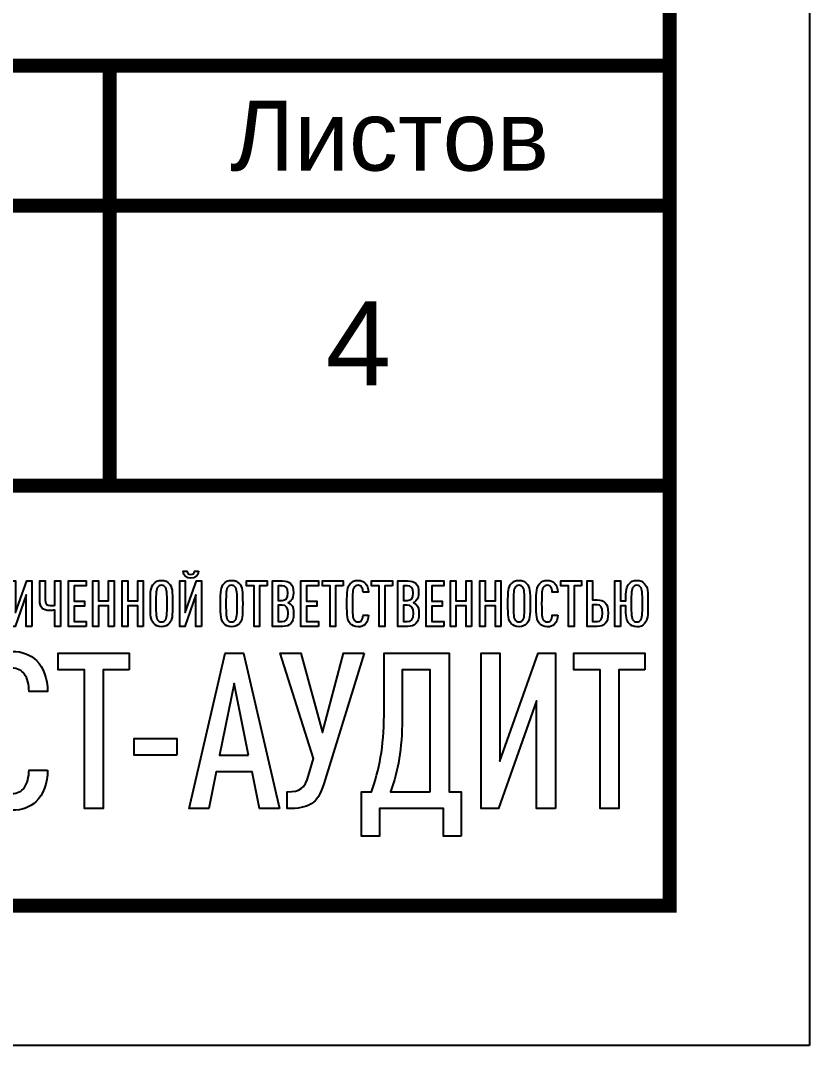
# Model space of a CAD drawing. Header units: millimetres. Extents: x 1114 to 8235, y 637 to 5441.
# Drawn here: x 2629.41 to 2657.6, y 1179.35 to 1215.97 of the extents above; entities that cross this region are included whole.
import ezdxf
from ezdxf.enums import TextEntityAlignment as Align

# ---------------------------------------------------------------- set-up
doc = ezdxf.new("R2010")
doc.units = ezdxf.units.MM
doc.layers.add('layer 1', color=7, linetype='Continuous')
doc.layers.add('Размеры на чертеже', color=250, linetype='Continuous', lineweight=25)
doc.styles.add('-ISOCPEUR-', font='isocpeur.ttf')
doc.styles.get("Standard").update_dxf_attribs({"font": 'arial.ttf'})

# ---------------------------------------------------------------- blocks, each defined once
blk = doc.blocks.new('Лого')
at = {"layer": 'layer 1', "color": 159}
for points, knots in [([(6.6198, 2.3792), (6.6198, 2.3792), (6.5883, 2.3792), (6.5883, 2.3792), (6.5883, 2.3792), (6.5862, 2.3604), (6.5751, 2.3523), (6.5583, 2.3523), (6.5583, 2.3523), (6.5415, 2.3523), (6.5304, 2.3604), (6.5283, 2.3792), (6.5283, 2.3792), (6.5283, 2.3792), (6.4968, 2.3792), (6.4968, 2.3792), (6.4968, 2.3792), (6.4994, 2.3391), (6.5243, 2.3239), (6.5583, 2.3239), (6.5583, 2.3239), (6.5923, 2.3239), (6.6172, 2.3391), (6.6198, 2.3792)], [0, 0, 0, 0, 0.142857, 0.142857, 0.142857, 0.142857, 0.285714, 0.285714, 0.285714, 0.285714, 0.428571, 0.428571, 0.428571, 0.428571, 0.571429, 0.571429, 0.571429, 0.571429, 0.714286, 0.714286, 0.714286, 0.714286, 1, 1, 1, 1]), ([(5.2946, 1.9399), (5.2946, 1.9399), (5.2946, 2.3015), (5.2946, 2.3015), (5.2946, 2.3015), (5.2946, 2.3015), (5.2545, 2.3015), (5.2545, 2.3015), (5.2545, 2.3015), (5.2545, 2.3015), (5.1656, 2.0501), (5.1656, 2.0501), (5.1656, 2.0501), (5.1656, 2.0501), (5.1656, 2.3015), (5.1656, 2.3015), (5.1656, 2.3015), (5.1656, 2.3015), (5.1219, 2.3015), (5.1219, 2.3015), (5.1219, 2.3015), (5.1219, 2.3015), (5.1219, 1.9399), (5.1219, 1.9399), (5.1219, 1.9399), (5.1219, 1.9399), (5.1625, 1.9399), (5.1625, 1.9399), (5.1625, 1.9399), (5.1625, 1.9399), (5.2509, 2.1908), (5.2509, 2.1908), (5.2509, 2.1908), (5.2509, 2.1908), (5.2509, 1.9399), (5.2509, 1.9399), (5.2509, 1.9399), (5.2509, 1.9399), (5.2946, 1.9399), (5.2946, 1.9399)], [0, 0, 0, 0, 0.090909, 0.090909, 0.090909, 0.090909, 0.181818, 0.181818, 0.181818, 0.181818, 0.272727, 0.272727, 0.272727, 0.272727, 0.363636, 0.363636, 0.363636, 0.363636, 0.454545, 0.454545, 0.454545, 0.454545, 0.545455, 0.545455, 0.545455, 0.545455, 0.636364, 0.636364, 0.636364, 0.636364, 0.727273, 0.727273, 0.727273, 0.727273, 0.818182, 0.818182, 0.818182, 0.818182, 1, 1, 1, 1]), ([(5.5227, 1.9399), (5.5227, 1.9399), (5.5227, 2.3015), (5.5227, 2.3015), (5.5227, 2.3015), (5.5227, 2.3015), (5.479, 2.3015), (5.479, 2.3015), (5.479, 2.3015), (5.479, 2.3015), (5.479, 2.1085), (5.479, 2.1085), (5.479, 2.1085), (5.4658, 2.1065), (5.4546, 2.1055), (5.4404, 2.1055), (5.4404, 2.1055), (5.4165, 2.1055), (5.4013, 2.1141), (5.4013, 2.1532), (5.4013, 2.1532), (5.4013, 2.1532), (5.4013, 2.3015), (5.4013, 2.3015), (5.4013, 2.3015), (5.4013, 2.3015), (5.3576, 2.3015), (5.3576, 2.3015), (5.3576, 2.3015), (5.3576, 2.3015), (5.3576, 2.1486), (5.3576, 2.1486), (5.3576, 2.1486), (5.3576, 2.0867), (5.384, 2.0664), (5.4338, 2.0664), (5.4338, 2.0664), (5.4485, 2.0664), (5.4627, 2.0674), (5.479, 2.0699), (5.479, 2.0699), (5.479, 2.0699), (5.479, 1.9399), (5.479, 1.9399), (5.479, 1.9399), (5.479, 1.9399), (5.5227, 1.9399), (5.5227, 1.9399)], [0, 0, 0, 0, 0.076923, 0.076923, 0.076923, 0.076923, 0.153846, 0.153846, 0.153846, 0.153846, 0.230769, 0.230769, 0.230769, 0.230769, 0.307692, 0.307692, 0.307692, 0.307692, 0.384615, 0.384615, 0.384615, 0.384615, 0.461538, 0.461538, 0.461538, 0.461538, 0.538462, 0.538462, 0.538462, 0.538462, 0.615385, 0.615385, 0.615385, 0.615385, 0.692308, 0.692308, 0.692308, 0.692308, 0.769231, 0.769231, 0.769231, 0.769231, 0.846154, 0.846154, 0.846154, 0.846154, 1, 1, 1, 1]), ([(5.7273, 1.9399), (5.7273, 1.9399), (5.7273, 1.979), (5.7273, 1.979), (5.7273, 1.979), (5.7273, 1.979), (5.6314, 1.979), (5.6314, 1.979), (5.6314, 1.979), (5.6314, 1.979), (5.6314, 2.1019), (5.6314, 2.1019), (5.6314, 2.1019), (5.6314, 2.1019), (5.7141, 2.1019), (5.7141, 2.1019), (5.7141, 2.1019), (5.7141, 2.1019), (5.7141, 2.141), (5.7141, 2.141), (5.7141, 2.141), (5.7141, 2.141), (5.6314, 2.141), (5.6314, 2.141), (5.6314, 2.141), (5.6314, 2.141), (5.6314, 2.2624), (5.6314, 2.2624), (5.6314, 2.2624), (5.6314, 2.2624), (5.7273, 2.2624), (5.7273, 2.2624), (5.7273, 2.2624), (5.7273, 2.2624), (5.7273, 2.3015), (5.7273, 2.3015), (5.7273, 2.3015), (5.7273, 2.3015), (5.5877, 2.3015), (5.5877, 2.3015), (5.5877, 2.3015), (5.5877, 2.3015), (5.5877, 1.9399), (5.5877, 1.9399), (5.5877, 1.9399), (5.5877, 1.9399), (5.7273, 1.9399), (5.7273, 1.9399)], [0, 0, 0, 0, 0.076923, 0.076923, 0.076923, 0.076923, 0.153846, 0.153846, 0.153846, 0.153846, 0.230769, 0.230769, 0.230769, 0.230769, 0.307692, 0.307692, 0.307692, 0.307692, 0.384615, 0.384615, 0.384615, 0.384615, 0.461538, 0.461538, 0.461538, 0.461538, 0.538462, 0.538462, 0.538462, 0.538462, 0.615385, 0.615385, 0.615385, 0.615385, 0.692308, 0.692308, 0.692308, 0.692308, 0.769231, 0.769231, 0.769231, 0.769231, 0.846154, 0.846154, 0.846154, 0.846154, 1, 1, 1, 1]), ([(5.9483, 1.9399), (5.9483, 1.9399), (5.9483, 2.3015), (5.9483, 2.3015), (5.9483, 2.3015), (5.9483, 2.3015), (5.9046, 2.3015), (5.9046, 2.3015), (5.9046, 2.3015), (5.9046, 2.3015), (5.9046, 2.1436), (5.9046, 2.1436), (5.9046, 2.1436), (5.9046, 2.1436), (5.8244, 2.1436), (5.8244, 2.1436), (5.8244, 2.1436), (5.8244, 2.1436), (5.8244, 2.3015), (5.8244, 2.3015), (5.8244, 2.3015), (5.8244, 2.3015), (5.7807, 2.3015), (5.7807, 2.3015), (5.7807, 2.3015), (5.7807, 2.3015), (5.7807, 1.9399), (5.7807, 1.9399), (5.7807, 1.9399), (5.7807, 1.9399), (5.8244, 1.9399), (5.8244, 1.9399), (5.8244, 1.9399), (5.8244, 1.9399), (5.8244, 2.1039), (5.8244, 2.1039), (5.8244, 2.1039), (5.8244, 2.1039), (5.9046, 2.1039), (5.9046, 2.1039), (5.9046, 2.1039), (5.9046, 2.1039), (5.9046, 1.9399), (5.9046, 1.9399), (5.9046, 1.9399), (5.9046, 1.9399), (5.9483, 1.9399), (5.9483, 1.9399)], [0, 0, 0, 0, 0.076923, 0.076923, 0.076923, 0.076923, 0.153846, 0.153846, 0.153846, 0.153846, 0.230769, 0.230769, 0.230769, 0.230769, 0.307692, 0.307692, 0.307692, 0.307692, 0.384615, 0.384615, 0.384615, 0.384615, 0.461538, 0.461538, 0.461538, 0.461538, 0.538462, 0.538462, 0.538462, 0.538462, 0.615385, 0.615385, 0.615385, 0.615385, 0.692308, 0.692308, 0.692308, 0.692308, 0.769231, 0.769231, 0.769231, 0.769231, 0.846154, 0.846154, 0.846154, 0.846154, 1, 1, 1, 1]), ([(6.1809, 1.9399), (6.1809, 1.9399), (6.1809, 2.3015), (6.1809, 2.3015), (6.1809, 2.3015), (6.1809, 2.3015), (6.1372, 2.3015), (6.1372, 2.3015), (6.1372, 2.3015), (6.1372, 2.3015), (6.1372, 2.1436), (6.1372, 2.1436), (6.1372, 2.1436), (6.1372, 2.1436), (6.057, 2.1436), (6.057, 2.1436), (6.057, 2.1436), (6.057, 2.1436), (6.057, 2.3015), (6.057, 2.3015), (6.057, 2.3015), (6.057, 2.3015), (6.0133, 2.3015), (6.0133, 2.3015), (6.0133, 2.3015), (6.0133, 2.3015), (6.0133, 1.9399), (6.0133, 1.9399), (6.0133, 1.9399), (6.0133, 1.9399), (6.057, 1.9399), (6.057, 1.9399), (6.057, 1.9399), (6.057, 1.9399), (6.057, 2.1039), (6.057, 2.1039), (6.057, 2.1039), (6.057, 2.1039), (6.1372, 2.1039), (6.1372, 2.1039), (6.1372, 2.1039), (6.1372, 2.1039), (6.1372, 1.9399), (6.1372, 1.9399), (6.1372, 1.9399), (6.1372, 1.9399), (6.1809, 1.9399), (6.1809, 1.9399)], [0, 0, 0, 0, 0.076923, 0.076923, 0.076923, 0.076923, 0.153846, 0.153846, 0.153846, 0.153846, 0.230769, 0.230769, 0.230769, 0.230769, 0.307692, 0.307692, 0.307692, 0.307692, 0.384615, 0.384615, 0.384615, 0.384615, 0.461538, 0.461538, 0.461538, 0.461538, 0.538462, 0.538462, 0.538462, 0.538462, 0.615385, 0.615385, 0.615385, 0.615385, 0.692308, 0.692308, 0.692308, 0.692308, 0.769231, 0.769231, 0.769231, 0.769231, 0.846154, 0.846154, 0.846154, 0.846154, 1, 1, 1, 1]), ([(6.4141, 2.1207), (6.4141, 2.2208), (6.411, 2.2533), (6.3877, 2.2792), (6.3877, 2.2792), (6.3734, 2.2949), (6.3541, 2.3056), (6.3257, 2.3056), (6.3257, 2.3056), (6.2972, 2.3056), (6.2779, 2.2949), (6.2637, 2.2792), (6.2637, 2.2792), (6.2404, 2.2533), (6.2373, 2.2208), (6.2373, 2.1207), (6.2373, 2.1207), (6.2373, 2.0206), (6.2404, 1.9881), (6.2637, 1.9622), (6.2637, 1.9622), (6.2779, 1.9465), (6.2972, 1.9358), (6.3257, 1.9358), (6.3257, 1.9358), (6.3541, 1.9358), (6.3734, 1.9465), (6.3877, 1.9622), (6.3877, 1.9622), (6.411, 1.9881), (6.4141, 2.0206), (6.4141, 2.1207)], [0, 0, 0, 0, 0.111111, 0.111111, 0.111111, 0.111111, 0.222222, 0.222222, 0.222222, 0.222222, 0.333333, 0.333333, 0.333333, 0.333333, 0.444444, 0.444444, 0.444444, 0.444444, 0.555556, 0.555556, 0.555556, 0.555556, 0.666667, 0.666667, 0.666667, 0.666667, 0.777778, 0.777778, 0.777778, 0.777778, 1, 1, 1, 1]), ([(6.6431, 1.9399), (6.6431, 1.9399), (6.6431, 2.3015), (6.6431, 2.3015), (6.6431, 2.3015), (6.6431, 2.3015), (6.603, 2.3015), (6.603, 2.3015), (6.603, 2.3015), (6.603, 2.3015), (6.5141, 2.0501), (6.5141, 2.0501), (6.5141, 2.0501), (6.5141, 2.0501), (6.5141, 2.3015), (6.5141, 2.3015), (6.5141, 2.3015), (6.5141, 2.3015), (6.4704, 2.3015), (6.4704, 2.3015), (6.4704, 2.3015), (6.4704, 2.3015), (6.4704, 1.9399), (6.4704, 1.9399), (6.4704, 1.9399), (6.4704, 1.9399), (6.5111, 1.9399), (6.5111, 1.9399), (6.5111, 1.9399), (6.5111, 1.9399), (6.5994, 2.1908), (6.5994, 2.1908), (6.5994, 2.1908), (6.5994, 2.1908), (6.5994, 1.9399), (6.5994, 1.9399), (6.5994, 1.9399), (6.5994, 1.9399), (6.6431, 1.9399), (6.6431, 1.9399)], [0, 0, 0, 0, 0.090909, 0.090909, 0.090909, 0.090909, 0.181818, 0.181818, 0.181818, 0.181818, 0.272727, 0.272727, 0.272727, 0.272727, 0.363636, 0.363636, 0.363636, 0.363636, 0.454545, 0.454545, 0.454545, 0.454545, 0.545455, 0.545455, 0.545455, 0.545455, 0.636364, 0.636364, 0.636364, 0.636364, 0.727273, 0.727273, 0.727273, 0.727273, 0.818182, 0.818182, 0.818182, 0.818182, 1, 1, 1, 1]), ([(6.9712, 2.1207), (6.9712, 2.2208), (6.9682, 2.2533), (6.9448, 2.2792), (6.9448, 2.2792), (6.9306, 2.2949), (6.9113, 2.3056), (6.8829, 2.3056), (6.8829, 2.3056), (6.8544, 2.3056), (6.8351, 2.2949), (6.8209, 2.2792), (6.8209, 2.2792), (6.7975, 2.2533), (6.7945, 2.2208), (6.7945, 2.1207), (6.7945, 2.1207), (6.7945, 2.0206), (6.7975, 1.9881), (6.8209, 1.9622), (6.8209, 1.9622), (6.8351, 1.9465), (6.8544, 1.9358), (6.8829, 1.9358), (6.8829, 1.9358), (6.9113, 1.9358), (6.9306, 1.9465), (6.9448, 1.9622), (6.9448, 1.9622), (6.9682, 1.9881), (6.9712, 2.0206), (6.9712, 2.1207)], [0, 0, 0, 0, 0.111111, 0.111111, 0.111111, 0.111111, 0.222222, 0.222222, 0.222222, 0.222222, 0.333333, 0.333333, 0.333333, 0.333333, 0.444444, 0.444444, 0.444444, 0.444444, 0.555556, 0.555556, 0.555556, 0.555556, 0.666667, 0.666667, 0.666667, 0.666667, 0.777778, 0.777778, 0.777778, 0.777778, 1, 1, 1, 1]), ([(7.1658, 2.2624), (7.1658, 2.2624), (7.1658, 2.3015), (7.1658, 2.3015), (7.1658, 2.3015), (7.1658, 2.3015), (7.0007, 2.3015), (7.0007, 2.3015), (7.0007, 2.3015), (7.0007, 2.3015), (7.0007, 2.2624), (7.0007, 2.2624), (7.0007, 2.2624), (7.0007, 2.2624), (7.0617, 2.2624), (7.0617, 2.2624), (7.0617, 2.2624), (7.0617, 2.2624), (7.0617, 1.9399), (7.0617, 1.9399), (7.0617, 1.9399), (7.0617, 1.9399), (7.1053, 1.9399), (7.1053, 1.9399), (7.1053, 1.9399), (7.1053, 1.9399), (7.1053, 2.2624), (7.1053, 2.2624), (7.1053, 2.2624), (7.1053, 2.2624), (7.1658, 2.2624), (7.1658, 2.2624)], [0, 0, 0, 0, 0.111111, 0.111111, 0.111111, 0.111111, 0.222222, 0.222222, 0.222222, 0.222222, 0.333333, 0.333333, 0.333333, 0.333333, 0.444444, 0.444444, 0.444444, 0.444444, 0.555556, 0.555556, 0.555556, 0.555556, 0.666667, 0.666667, 0.666667, 0.666667, 0.777778, 0.777778, 0.777778, 0.777778, 1, 1, 1, 1]), ([(7.3766, 2.0415), (7.3766, 2.0725), (7.3735, 2.0968), (7.3547, 2.1151), (7.3547, 2.1151), (7.3486, 2.1207), (7.3405, 2.1258), (7.3324, 2.1283), (7.3324, 2.1283), (7.3395, 2.1314), (7.3466, 2.1359), (7.3527, 2.142), (7.3527, 2.142), (7.3705, 2.1593), (7.374, 2.1806), (7.374, 2.2065), (7.374, 2.2065), (7.374, 2.2457), (7.3684, 2.2634), (7.3527, 2.2797), (7.3527, 2.2797), (7.338, 2.2949), (7.3187, 2.3015), (7.2867, 2.3015), (7.2867, 2.3015), (7.2867, 2.3015), (7.209, 2.3015), (7.209, 2.3015), (7.209, 2.3015), (7.209, 2.3015), (7.209, 1.9399), (7.209, 1.9399), (7.209, 1.9399), (7.209, 1.9399), (7.2867, 1.9399), (7.2867, 1.9399), (7.2867, 1.9399), (7.3187, 1.9399), (7.3385, 1.9465), (7.3532, 1.9617), (7.3532, 1.9617), (7.3695, 1.9785), (7.3766, 1.9978), (7.3766, 2.0415)], [0, 0, 0, 0, 0.083333, 0.083333, 0.083333, 0.083333, 0.166667, 0.166667, 0.166667, 0.166667, 0.25, 0.25, 0.25, 0.25, 0.333333, 0.333333, 0.333333, 0.333333, 0.416667, 0.416667, 0.416667, 0.416667, 0.5, 0.5, 0.5, 0.5, 0.583333, 0.583333, 0.583333, 0.583333, 0.666667, 0.666667, 0.666667, 0.666667, 0.75, 0.75, 0.75, 0.75, 0.833333, 0.833333, 0.833333, 0.833333, 1, 1, 1, 1]), ([(7.5741, 1.9399), (7.5741, 1.9399), (7.5741, 1.979), (7.5741, 1.979), (7.5741, 1.979), (7.5741, 1.979), (7.4782, 1.979), (7.4782, 1.979), (7.4782, 1.979), (7.4782, 1.979), (7.4782, 2.1019), (7.4782, 2.1019), (7.4782, 2.1019), (7.4782, 2.1019), (7.5609, 2.1019), (7.5609, 2.1019), (7.5609, 2.1019), (7.5609, 2.1019), (7.5609, 2.141), (7.5609, 2.141), (7.5609, 2.141), (7.5609, 2.141), (7.4782, 2.141), (7.4782, 2.141), (7.4782, 2.141), (7.4782, 2.141), (7.4782, 2.2624), (7.4782, 2.2624), (7.4782, 2.2624), (7.4782, 2.2624), (7.5741, 2.2624), (7.5741, 2.2624), (7.5741, 2.2624), (7.5741, 2.2624), (7.5741, 2.3015), (7.5741, 2.3015), (7.5741, 2.3015), (7.5741, 2.3015), (7.4345, 2.3015), (7.4345, 2.3015), (7.4345, 2.3015), (7.4345, 2.3015), (7.4345, 1.9399), (7.4345, 1.9399), (7.4345, 1.9399), (7.4345, 1.9399), (7.5741, 1.9399), (7.5741, 1.9399)], [0, 0, 0, 0, 0.076923, 0.076923, 0.076923, 0.076923, 0.153846, 0.153846, 0.153846, 0.153846, 0.230769, 0.230769, 0.230769, 0.230769, 0.307692, 0.307692, 0.307692, 0.307692, 0.384615, 0.384615, 0.384615, 0.384615, 0.461538, 0.461538, 0.461538, 0.461538, 0.538462, 0.538462, 0.538462, 0.538462, 0.615385, 0.615385, 0.615385, 0.615385, 0.692308, 0.692308, 0.692308, 0.692308, 0.769231, 0.769231, 0.769231, 0.769231, 0.846154, 0.846154, 0.846154, 0.846154, 1, 1, 1, 1]), ([(7.7707, 2.2624), (7.7707, 2.2624), (7.7707, 2.3015), (7.7707, 2.3015), (7.7707, 2.3015), (7.7707, 2.3015), (7.6056, 2.3015), (7.6056, 2.3015), (7.6056, 2.3015), (7.6056, 2.3015), (7.6056, 2.2624), (7.6056, 2.2624), (7.6056, 2.2624), (7.6056, 2.2624), (7.6666, 2.2624), (7.6666, 2.2624), (7.6666, 2.2624), (7.6666, 2.2624), (7.6666, 1.9399), (7.6666, 1.9399), (7.6666, 1.9399), (7.6666, 1.9399), (7.7103, 1.9399), (7.7103, 1.9399), (7.7103, 1.9399), (7.7103, 1.9399), (7.7103, 2.2624), (7.7103, 2.2624), (7.7103, 2.2624), (7.7103, 2.2624), (7.7707, 2.2624), (7.7707, 2.2624)], [0, 0, 0, 0, 0.111111, 0.111111, 0.111111, 0.111111, 0.222222, 0.222222, 0.222222, 0.222222, 0.333333, 0.333333, 0.333333, 0.333333, 0.444444, 0.444444, 0.444444, 0.444444, 0.555556, 0.555556, 0.555556, 0.555556, 0.666667, 0.666667, 0.666667, 0.666667, 0.777778, 0.777778, 0.777778, 0.777778, 1, 1, 1, 1]), ([(7.9719, 2.0293), (7.9719, 2.0293), (7.9287, 2.0293), (7.9287, 2.0293), (7.9287, 2.0293), (7.9282, 2.014), (7.9251, 1.9983), (7.917, 1.9876), (7.917, 1.9876), (7.9114, 1.9805), (7.9023, 1.9749), (7.8886, 1.9749), (7.8886, 1.9749), (7.8743, 1.9749), (7.8647, 1.9805), (7.8586, 1.9886), (7.8586, 1.9886), (7.8459, 2.0059), (7.8439, 2.0349), (7.8439, 2.1207), (7.8439, 2.1207), (7.8439, 2.2065), (7.8459, 2.2355), (7.8586, 2.2528), (7.8586, 2.2528), (7.8647, 2.2609), (7.8743, 2.2665), (7.8886, 2.2665), (7.8886, 2.2665), (7.9023, 2.2665), (7.9114, 2.2609), (7.917, 2.2538), (7.917, 2.2538), (7.9256, 2.2431), (7.9282, 2.2279), (7.9287, 2.2126), (7.9287, 2.2126), (7.9287, 2.2126), (7.9719, 2.2126), (7.9719, 2.2126), (7.9719, 2.2126), (7.9713, 2.2421), (7.9627, 2.268), (7.946, 2.2843), (7.946, 2.2843), (7.9317, 2.298), (7.914, 2.3056), (7.8886, 2.3056), (7.8886, 2.3056), (7.8601, 2.3056), (7.8403, 2.2949), (7.8266, 2.2792), (7.8266, 2.2792), (7.8027, 2.2517), (7.8002, 2.2208), (7.8002, 2.1207), (7.8002, 2.1207), (7.8002, 2.0206), (7.8027, 1.9897), (7.8266, 1.9622), (7.8266, 1.9622), (7.8403, 1.9465), (7.8601, 1.9358), (7.8886, 1.9358), (7.8886, 1.9358), (7.9124, 1.9358), (7.9302, 1.9429), (7.9444, 1.9556), (7.9444, 1.9556), (7.9622, 1.9719), (7.9713, 1.9988), (7.9719, 2.0293)], [0, 0, 0, 0, 0.052632, 0.052632, 0.052632, 0.052632, 0.105263, 0.105263, 0.105263, 0.105263, 0.157895, 0.157895, 0.157895, 0.157895, 0.210526, 0.210526, 0.210526, 0.210526, 0.263158, 0.263158, 0.263158, 0.263158, 0.315789, 0.315789, 0.315789, 0.315789, 0.368421, 0.368421, 0.368421, 0.368421, 0.421053, 0.421053, 0.421053, 0.421053, 0.473684, 0.473684, 0.473684, 0.473684, 0.526316, 0.526316, 0.526316, 0.526316, 0.578947, 0.578947, 0.578947, 0.578947, 0.631579, 0.631579, 0.631579, 0.631579, 0.684211, 0.684211, 0.684211, 0.684211, 0.736842, 0.736842, 0.736842, 0.736842, 0.789474, 0.789474, 0.789474, 0.789474, 0.842105, 0.842105, 0.842105, 0.842105, 0.894737, 0.894737, 0.894737, 0.894737, 1, 1, 1, 1]), ([(8.1618, 2.2624), (8.1618, 2.2624), (8.1618, 2.3015), (8.1618, 2.3015), (8.1618, 2.3015), (8.1618, 2.3015), (7.9967, 2.3015), (7.9967, 2.3015), (7.9967, 2.3015), (7.9967, 2.3015), (7.9967, 2.2624), (7.9967, 2.2624), (7.9967, 2.2624), (7.9967, 2.2624), (8.0577, 2.2624), (8.0577, 2.2624), (8.0577, 2.2624), (8.0577, 2.2624), (8.0577, 1.9399), (8.0577, 1.9399), (8.0577, 1.9399), (8.0577, 1.9399), (8.1014, 1.9399), (8.1014, 1.9399), (8.1014, 1.9399), (8.1014, 1.9399), (8.1014, 2.2624), (8.1014, 2.2624), (8.1014, 2.2624), (8.1014, 2.2624), (8.1618, 2.2624), (8.1618, 2.2624)], [0, 0, 0, 0, 0.111111, 0.111111, 0.111111, 0.111111, 0.222222, 0.222222, 0.222222, 0.222222, 0.333333, 0.333333, 0.333333, 0.333333, 0.444444, 0.444444, 0.444444, 0.444444, 0.555556, 0.555556, 0.555556, 0.555556, 0.666667, 0.666667, 0.666667, 0.666667, 0.777778, 0.777778, 0.777778, 0.777778, 1, 1, 1, 1]), ([(8.3726, 2.0415), (8.3726, 2.0725), (8.3696, 2.0968), (8.3508, 2.1151), (8.3508, 2.1151), (8.3447, 2.1207), (8.3365, 2.1258), (8.3284, 2.1283), (8.3284, 2.1283), (8.3355, 2.1314), (8.3426, 2.1359), (8.3487, 2.142), (8.3487, 2.142), (8.3665, 2.1593), (8.3701, 2.1806), (8.3701, 2.2065), (8.3701, 2.2065), (8.3701, 2.2457), (8.3645, 2.2634), (8.3487, 2.2797), (8.3487, 2.2797), (8.334, 2.2949), (8.3147, 2.3015), (8.2827, 2.3015), (8.2827, 2.3015), (8.2827, 2.3015), (8.205, 2.3015), (8.205, 2.3015), (8.205, 2.3015), (8.205, 2.3015), (8.205, 1.9399), (8.205, 1.9399), (8.205, 1.9399), (8.205, 1.9399), (8.2827, 1.9399), (8.2827, 1.9399), (8.2827, 1.9399), (8.3147, 1.9399), (8.3345, 1.9465), (8.3492, 1.9617), (8.3492, 1.9617), (8.3655, 1.9785), (8.3726, 1.9978), (8.3726, 2.0415)], [0, 0, 0, 0, 0.083333, 0.083333, 0.083333, 0.083333, 0.166667, 0.166667, 0.166667, 0.166667, 0.25, 0.25, 0.25, 0.25, 0.333333, 0.333333, 0.333333, 0.333333, 0.416667, 0.416667, 0.416667, 0.416667, 0.5, 0.5, 0.5, 0.5, 0.583333, 0.583333, 0.583333, 0.583333, 0.666667, 0.666667, 0.666667, 0.666667, 0.75, 0.75, 0.75, 0.75, 0.833333, 0.833333, 0.833333, 0.833333, 1, 1, 1, 1]), ([(8.5702, 1.9399), (8.5702, 1.9399), (8.5702, 1.979), (8.5702, 1.979), (8.5702, 1.979), (8.5702, 1.979), (8.4742, 1.979), (8.4742, 1.979), (8.4742, 1.979), (8.4742, 1.979), (8.4742, 2.1019), (8.4742, 2.1019), (8.4742, 2.1019), (8.4742, 2.1019), (8.557, 2.1019), (8.557, 2.1019), (8.557, 2.1019), (8.557, 2.1019), (8.557, 2.141), (8.557, 2.141), (8.557, 2.141), (8.557, 2.141), (8.4742, 2.141), (8.4742, 2.141), (8.4742, 2.141), (8.4742, 2.141), (8.4742, 2.2624), (8.4742, 2.2624), (8.4742, 2.2624), (8.4742, 2.2624), (8.5702, 2.2624), (8.5702, 2.2624), (8.5702, 2.2624), (8.5702, 2.2624), (8.5702, 2.3015), (8.5702, 2.3015), (8.5702, 2.3015), (8.5702, 2.3015), (8.4305, 2.3015), (8.4305, 2.3015), (8.4305, 2.3015), (8.4305, 2.3015), (8.4305, 1.9399), (8.4305, 1.9399), (8.4305, 1.9399), (8.4305, 1.9399), (8.5702, 1.9399), (8.5702, 1.9399)], [0, 0, 0, 0, 0.076923, 0.076923, 0.076923, 0.076923, 0.153846, 0.153846, 0.153846, 0.153846, 0.230769, 0.230769, 0.230769, 0.230769, 0.307692, 0.307692, 0.307692, 0.307692, 0.384615, 0.384615, 0.384615, 0.384615, 0.461538, 0.461538, 0.461538, 0.461538, 0.538462, 0.538462, 0.538462, 0.538462, 0.615385, 0.615385, 0.615385, 0.615385, 0.692308, 0.692308, 0.692308, 0.692308, 0.769231, 0.769231, 0.769231, 0.769231, 0.846154, 0.846154, 0.846154, 0.846154, 1, 1, 1, 1]), ([(8.7911, 1.9399), (8.7911, 1.9399), (8.7911, 2.3015), (8.7911, 2.3015), (8.7911, 2.3015), (8.7911, 2.3015), (8.7474, 2.3015), (8.7474, 2.3015), (8.7474, 2.3015), (8.7474, 2.3015), (8.7474, 2.1436), (8.7474, 2.1436), (8.7474, 2.1436), (8.7474, 2.1436), (8.6672, 2.1436), (8.6672, 2.1436), (8.6672, 2.1436), (8.6672, 2.1436), (8.6672, 2.3015), (8.6672, 2.3015), (8.6672, 2.3015), (8.6672, 2.3015), (8.6235, 2.3015), (8.6235, 2.3015), (8.6235, 2.3015), (8.6235, 2.3015), (8.6235, 1.9399), (8.6235, 1.9399), (8.6235, 1.9399), (8.6235, 1.9399), (8.6672, 1.9399), (8.6672, 1.9399), (8.6672, 1.9399), (8.6672, 1.9399), (8.6672, 2.1039), (8.6672, 2.1039), (8.6672, 2.1039), (8.6672, 2.1039), (8.7474, 2.1039), (8.7474, 2.1039), (8.7474, 2.1039), (8.7474, 2.1039), (8.7474, 1.9399), (8.7474, 1.9399), (8.7474, 1.9399), (8.7474, 1.9399), (8.7911, 1.9399), (8.7911, 1.9399)], [0, 0, 0, 0, 0.076923, 0.076923, 0.076923, 0.076923, 0.153846, 0.153846, 0.153846, 0.153846, 0.230769, 0.230769, 0.230769, 0.230769, 0.307692, 0.307692, 0.307692, 0.307692, 0.384615, 0.384615, 0.384615, 0.384615, 0.461538, 0.461538, 0.461538, 0.461538, 0.538462, 0.538462, 0.538462, 0.538462, 0.615385, 0.615385, 0.615385, 0.615385, 0.692308, 0.692308, 0.692308, 0.692308, 0.769231, 0.769231, 0.769231, 0.769231, 0.846154, 0.846154, 0.846154, 0.846154, 1, 1, 1, 1]), ([(9.0238, 1.9399), (9.0238, 1.9399), (9.0238, 2.3015), (9.0238, 2.3015), (9.0238, 2.3015), (9.0238, 2.3015), (8.9801, 2.3015), (8.9801, 2.3015), (8.9801, 2.3015), (8.9801, 2.3015), (8.9801, 2.1436), (8.9801, 2.1436), (8.9801, 2.1436), (8.9801, 2.1436), (8.8998, 2.1436), (8.8998, 2.1436), (8.8998, 2.1436), (8.8998, 2.1436), (8.8998, 2.3015), (8.8998, 2.3015), (8.8998, 2.3015), (8.8998, 2.3015), (8.8561, 2.3015), (8.8561, 2.3015), (8.8561, 2.3015), (8.8561, 2.3015), (8.8561, 1.9399), (8.8561, 1.9399), (8.8561, 1.9399), (8.8561, 1.9399), (8.8998, 1.9399), (8.8998, 1.9399), (8.8998, 1.9399), (8.8998, 1.9399), (8.8998, 2.1039), (8.8998, 2.1039), (8.8998, 2.1039), (8.8998, 2.1039), (8.9801, 2.1039), (8.9801, 2.1039), (8.9801, 2.1039), (8.9801, 2.1039), (8.9801, 1.9399), (8.9801, 1.9399), (8.9801, 1.9399), (8.9801, 1.9399), (9.0238, 1.9399), (9.0238, 1.9399)], [0, 0, 0, 0, 0.076923, 0.076923, 0.076923, 0.076923, 0.153846, 0.153846, 0.153846, 0.153846, 0.230769, 0.230769, 0.230769, 0.230769, 0.307692, 0.307692, 0.307692, 0.307692, 0.384615, 0.384615, 0.384615, 0.384615, 0.461538, 0.461538, 0.461538, 0.461538, 0.538462, 0.538462, 0.538462, 0.538462, 0.615385, 0.615385, 0.615385, 0.615385, 0.692308, 0.692308, 0.692308, 0.692308, 0.769231, 0.769231, 0.769231, 0.769231, 0.846154, 0.846154, 0.846154, 0.846154, 1, 1, 1, 1]), ([(9.2569, 2.1207), (9.2569, 2.2208), (9.2538, 2.2533), (9.2305, 2.2792), (9.2305, 2.2792), (9.2163, 2.2949), (9.197, 2.3056), (9.1685, 2.3056), (9.1685, 2.3056), (9.1401, 2.3056), (9.1208, 2.2949), (9.1065, 2.2792), (9.1065, 2.2792), (9.0832, 2.2533), (9.0801, 2.2208), (9.0801, 2.1207), (9.0801, 2.1207), (9.0801, 2.0206), (9.0832, 1.9881), (9.1065, 1.9622), (9.1065, 1.9622), (9.1208, 1.9465), (9.1401, 1.9358), (9.1685, 1.9358), (9.1685, 1.9358), (9.197, 1.9358), (9.2163, 1.9465), (9.2305, 1.9622), (9.2305, 1.9622), (9.2538, 1.9881), (9.2569, 2.0206), (9.2569, 2.1207)], [0, 0, 0, 0, 0.111111, 0.111111, 0.111111, 0.111111, 0.222222, 0.222222, 0.222222, 0.222222, 0.333333, 0.333333, 0.333333, 0.333333, 0.444444, 0.444444, 0.444444, 0.444444, 0.555556, 0.555556, 0.555556, 0.555556, 0.666667, 0.666667, 0.666667, 0.666667, 0.777778, 0.777778, 0.777778, 0.777778, 1, 1, 1, 1]), ([(9.4763, 2.0293), (9.4763, 2.0293), (9.4331, 2.0293), (9.4331, 2.0293), (9.4331, 2.0293), (9.4326, 2.014), (9.4296, 1.9983), (9.4215, 1.9876), (9.4215, 1.9876), (9.4159, 1.9805), (9.4067, 1.9749), (9.393, 1.9749), (9.393, 1.9749), (9.3788, 1.9749), (9.3691, 1.9805), (9.363, 1.9886), (9.363, 1.9886), (9.3504, 2.0059), (9.3483, 2.0349), (9.3483, 2.1207), (9.3483, 2.1207), (9.3483, 2.2065), (9.3504, 2.2355), (9.363, 2.2528), (9.363, 2.2528), (9.3691, 2.2609), (9.3788, 2.2665), (9.393, 2.2665), (9.393, 2.2665), (9.4067, 2.2665), (9.4159, 2.2609), (9.4215, 2.2538), (9.4215, 2.2538), (9.4301, 2.2431), (9.4326, 2.2279), (9.4331, 2.2126), (9.4331, 2.2126), (9.4331, 2.2126), (9.4763, 2.2126), (9.4763, 2.2126), (9.4763, 2.2126), (9.4758, 2.2421), (9.4672, 2.268), (9.4504, 2.2843), (9.4504, 2.2843), (9.4362, 2.298), (9.4184, 2.3056), (9.393, 2.3056), (9.393, 2.3056), (9.3646, 2.3056), (9.3448, 2.2949), (9.331, 2.2792), (9.331, 2.2792), (9.3072, 2.2517), (9.3046, 2.2208), (9.3046, 2.1207), (9.3046, 2.1207), (9.3046, 2.0206), (9.3072, 1.9897), (9.331, 1.9622), (9.331, 1.9622), (9.3448, 1.9465), (9.3646, 1.9358), (9.393, 1.9358), (9.393, 1.9358), (9.4169, 1.9358), (9.4347, 1.9429), (9.4489, 1.9556), (9.4489, 1.9556), (9.4667, 1.9719), (9.4758, 1.9988), (9.4763, 2.0293)], [0, 0, 0, 0, 0.052632, 0.052632, 0.052632, 0.052632, 0.105263, 0.105263, 0.105263, 0.105263, 0.157895, 0.157895, 0.157895, 0.157895, 0.210526, 0.210526, 0.210526, 0.210526, 0.263158, 0.263158, 0.263158, 0.263158, 0.315789, 0.315789, 0.315789, 0.315789, 0.368421, 0.368421, 0.368421, 0.368421, 0.421053, 0.421053, 0.421053, 0.421053, 0.473684, 0.473684, 0.473684, 0.473684, 0.526316, 0.526316, 0.526316, 0.526316, 0.578947, 0.578947, 0.578947, 0.578947, 0.631579, 0.631579, 0.631579, 0.631579, 0.684211, 0.684211, 0.684211, 0.684211, 0.736842, 0.736842, 0.736842, 0.736842, 0.789474, 0.789474, 0.789474, 0.789474, 0.842105, 0.842105, 0.842105, 0.842105, 0.894737, 0.894737, 0.894737, 0.894737, 1, 1, 1, 1]), ([(9.6663, 2.2624), (9.6663, 2.2624), (9.6663, 2.3015), (9.6663, 2.3015), (9.6663, 2.3015), (9.6663, 2.3015), (9.5012, 2.3015), (9.5012, 2.3015), (9.5012, 2.3015), (9.5012, 2.3015), (9.5012, 2.2624), (9.5012, 2.2624), (9.5012, 2.2624), (9.5012, 2.2624), (9.5622, 2.2624), (9.5622, 2.2624), (9.5622, 2.2624), (9.5622, 2.2624), (9.5622, 1.9399), (9.5622, 1.9399), (9.5622, 1.9399), (9.5622, 1.9399), (9.6058, 1.9399), (9.6058, 1.9399), (9.6058, 1.9399), (9.6058, 1.9399), (9.6058, 2.2624), (9.6058, 2.2624), (9.6058, 2.2624), (9.6058, 2.2624), (9.6663, 2.2624), (9.6663, 2.2624)], [0, 0, 0, 0, 0.111111, 0.111111, 0.111111, 0.111111, 0.222222, 0.222222, 0.222222, 0.222222, 0.333333, 0.333333, 0.333333, 0.333333, 0.444444, 0.444444, 0.444444, 0.444444, 0.555556, 0.555556, 0.555556, 0.555556, 0.666667, 0.666667, 0.666667, 0.666667, 0.777778, 0.777778, 0.777778, 0.777778, 1, 1, 1, 1]), ([(9.8766, 2.0455), (9.8766, 2.1253), (9.8456, 2.1507), (9.7907, 2.1507), (9.7907, 2.1507), (9.7907, 2.1507), (9.7531, 2.1507), (9.7531, 2.1507), (9.7531, 2.1507), (9.7531, 2.1507), (9.7531, 2.3015), (9.7531, 2.3015), (9.7531, 2.3015), (9.7531, 2.3015), (9.7095, 2.3015), (9.7095, 2.3015), (9.7095, 2.3015), (9.7095, 2.3015), (9.7095, 1.9399), (9.7095, 1.9399), (9.7095, 1.9399), (9.7095, 1.9399), (9.7907, 1.9399), (9.7907, 1.9399), (9.7907, 1.9399), (9.8451, 1.9399), (9.8766, 1.9658), (9.8766, 2.0455)], [0, 0, 0, 0, 0.125, 0.125, 0.125, 0.125, 0.25, 0.25, 0.25, 0.25, 0.375, 0.375, 0.375, 0.375, 0.5, 0.5, 0.5, 0.5, 0.625, 0.625, 0.625, 0.625, 0.75, 0.75, 0.75, 0.75, 1, 1, 1, 1]), ([(9.9741, 1.9399), (9.9741, 1.9399), (9.9741, 2.1039), (9.9741, 2.1039), (9.9741, 2.1039), (9.9741, 2.1039), (10.0167, 2.1039), (10.0167, 2.1039), (10.0167, 2.1039), (10.0173, 2.0171), (10.0213, 1.9876), (10.0432, 1.9622), (10.0432, 1.9622), (10.0569, 1.9465), (10.0767, 1.9358), (10.1051, 1.9358), (10.1051, 1.9358), (10.1336, 1.9358), (10.1529, 1.946), (10.1671, 1.9622), (10.1671, 1.9622), (10.1905, 1.9892), (10.1935, 2.0206), (10.1935, 2.1207), (10.1935, 2.1207), (10.1935, 2.2208), (10.191, 2.2512), (10.1671, 2.2792), (10.1671, 2.2792), (10.1534, 2.2949), (10.1336, 2.3056), (10.1051, 2.3056), (10.1051, 2.3056), (10.0767, 2.3056), (10.0569, 2.2949), (10.0432, 2.2792), (10.0432, 2.2792), (10.0218, 2.2543), (10.0173, 2.2253), (10.0167, 2.1436), (10.0167, 2.1436), (10.0167, 2.1436), (9.9741, 2.1436), (9.9741, 2.1436), (9.9741, 2.1436), (9.9741, 2.1436), (9.9741, 2.3015), (9.9741, 2.3015), (9.9741, 2.3015), (9.9741, 2.3015), (9.9304, 2.3015), (9.9304, 2.3015), (9.9304, 2.3015), (9.9304, 2.3015), (9.9304, 1.9399), (9.9304, 1.9399), (9.9304, 1.9399), (9.9304, 1.9399), (9.9741, 1.9399), (9.9741, 1.9399)], [0, 0, 0, 0, 0.0625, 0.0625, 0.0625, 0.0625, 0.125, 0.125, 0.125, 0.125, 0.1875, 0.1875, 0.1875, 0.1875, 0.25, 0.25, 0.25, 0.25, 0.3125, 0.3125, 0.3125, 0.3125, 0.375, 0.375, 0.375, 0.375, 0.4375, 0.4375, 0.4375, 0.4375, 0.5, 0.5, 0.5, 0.5, 0.5625, 0.5625, 0.5625, 0.5625, 0.625, 0.625, 0.625, 0.625, 0.6875, 0.6875, 0.6875, 0.6875, 0.75, 0.75, 0.75, 0.75, 0.8125, 0.8125, 0.8125, 0.8125, 0.875, 0.875, 0.875, 0.875, 1, 1, 1, 1]), ([(6.3704, 2.1207), (6.3704, 2.0349), (6.3678, 2.0059), (6.3551, 1.9886), (6.3551, 1.9886), (6.349, 1.9805), (6.3399, 1.9749), (6.3257, 1.9749), (6.3257, 1.9749), (6.3115, 1.9749), (6.3018, 1.9805), (6.2957, 1.9886), (6.2957, 1.9886), (6.283, 2.0059), (6.281, 2.0349), (6.281, 2.1207), (6.281, 2.1207), (6.281, 2.2065), (6.283, 2.2355), (6.2957, 2.2528), (6.2957, 2.2528), (6.3018, 2.2609), (6.3115, 2.2665), (6.3257, 2.2665), (6.3257, 2.2665), (6.3399, 2.2665), (6.349, 2.2609), (6.3551, 2.2528), (6.3551, 2.2528), (6.3678, 2.2355), (6.3704, 2.2065), (6.3704, 2.1207)], [0, 0, 0, 0, 0.111111, 0.111111, 0.111111, 0.111111, 0.222222, 0.222222, 0.222222, 0.222222, 0.333333, 0.333333, 0.333333, 0.333333, 0.444444, 0.444444, 0.444444, 0.444444, 0.555556, 0.555556, 0.555556, 0.555556, 0.666667, 0.666667, 0.666667, 0.666667, 0.777778, 0.777778, 0.777778, 0.777778, 1, 1, 1, 1]), ([(6.9276, 2.1207), (6.9276, 2.0349), (6.925, 2.0059), (6.9123, 1.9886), (6.9123, 1.9886), (6.9062, 1.9805), (6.8971, 1.9749), (6.8829, 1.9749), (6.8829, 1.9749), (6.8686, 1.9749), (6.859, 1.9805), (6.8529, 1.9886), (6.8529, 1.9886), (6.8402, 2.0059), (6.8382, 2.0349), (6.8382, 2.1207), (6.8382, 2.1207), (6.8382, 2.2065), (6.8402, 2.2355), (6.8529, 2.2528), (6.8529, 2.2528), (6.859, 2.2609), (6.8686, 2.2665), (6.8829, 2.2665), (6.8829, 2.2665), (6.8971, 2.2665), (6.9062, 2.2609), (6.9123, 2.2528), (6.9123, 2.2528), (6.925, 2.2355), (6.9276, 2.2065), (6.9276, 2.1207)], [0, 0, 0, 0, 0.111111, 0.111111, 0.111111, 0.111111, 0.222222, 0.222222, 0.222222, 0.222222, 0.333333, 0.333333, 0.333333, 0.333333, 0.444444, 0.444444, 0.444444, 0.444444, 0.555556, 0.555556, 0.555556, 0.555556, 0.666667, 0.666667, 0.666667, 0.666667, 0.777778, 0.777778, 0.777778, 0.777778, 1, 1, 1, 1]), ([(7.3303, 2.2045), (7.3303, 2.1634), (7.3156, 2.1466), (7.2846, 2.1466), (7.2846, 2.1466), (7.2846, 2.1466), (7.2526, 2.1466), (7.2526, 2.1466), (7.2526, 2.1466), (7.2526, 2.1466), (7.2526, 2.2624), (7.2526, 2.2624), (7.2526, 2.2624), (7.2526, 2.2624), (7.2846, 2.2624), (7.2846, 2.2624), (7.2846, 2.2624), (7.3161, 2.2624), (7.3303, 2.2482), (7.3303, 2.2045)], [0, 0, 0, 0, 0.166667, 0.166667, 0.166667, 0.166667, 0.333333, 0.333333, 0.333333, 0.333333, 0.5, 0.5, 0.5, 0.5, 0.666667, 0.666667, 0.666667, 0.666667, 1, 1, 1, 1]), ([(8.3264, 2.2045), (8.3264, 2.1634), (8.3117, 2.1466), (8.2807, 2.1466), (8.2807, 2.1466), (8.2807, 2.1466), (8.2487, 2.1466), (8.2487, 2.1466), (8.2487, 2.1466), (8.2487, 2.1466), (8.2487, 2.2624), (8.2487, 2.2624), (8.2487, 2.2624), (8.2487, 2.2624), (8.2807, 2.2624), (8.2807, 2.2624), (8.2807, 2.2624), (8.3122, 2.2624), (8.3264, 2.2482), (8.3264, 2.2045)], [0, 0, 0, 0, 0.166667, 0.166667, 0.166667, 0.166667, 0.333333, 0.333333, 0.333333, 0.333333, 0.5, 0.5, 0.5, 0.5, 0.666667, 0.666667, 0.666667, 0.666667, 1, 1, 1, 1]), ([(9.2132, 2.1207), (9.2132, 2.0349), (9.2107, 2.0059), (9.198, 1.9886), (9.198, 1.9886), (9.1919, 1.9805), (9.1827, 1.9749), (9.1685, 1.9749), (9.1685, 1.9749), (9.1543, 1.9749), (9.1446, 1.9805), (9.1385, 1.9886), (9.1385, 1.9886), (9.1259, 2.0059), (9.1238, 2.0349), (9.1238, 2.1207), (9.1238, 2.1207), (9.1238, 2.2065), (9.1259, 2.2355), (9.1385, 2.2528), (9.1385, 2.2528), (9.1446, 2.2609), (9.1543, 2.2665), (9.1685, 2.2665), (9.1685, 2.2665), (9.1827, 2.2665), (9.1919, 2.2609), (9.198, 2.2528), (9.198, 2.2528), (9.2107, 2.2355), (9.2132, 2.2065), (9.2132, 2.1207)], [0, 0, 0, 0, 0.111111, 0.111111, 0.111111, 0.111111, 0.222222, 0.222222, 0.222222, 0.222222, 0.333333, 0.333333, 0.333333, 0.333333, 0.444444, 0.444444, 0.444444, 0.444444, 0.555556, 0.555556, 0.555556, 0.555556, 0.666667, 0.666667, 0.666667, 0.666667, 0.777778, 0.777778, 0.777778, 0.777778, 1, 1, 1, 1]), ([(10.1498, 2.1207), (10.1498, 2.0349), (10.1478, 2.0059), (10.1346, 1.9886), (10.1346, 1.9886), (10.1285, 1.9805), (10.1193, 1.9749), (10.1051, 1.9749), (10.1051, 1.9749), (10.0909, 1.9749), (10.0818, 1.9805), (10.0757, 1.9886), (10.0757, 1.9886), (10.0625, 2.0059), (10.0604, 2.0349), (10.0604, 2.1207), (10.0604, 2.1207), (10.0604, 2.2065), (10.0625, 2.2355), (10.0757, 2.2528), (10.0757, 2.2528), (10.0818, 2.2609), (10.0909, 2.2665), (10.1051, 2.2665), (10.1051, 2.2665), (10.1193, 2.2665), (10.1285, 2.2609), (10.1346, 2.2528), (10.1346, 2.2528), (10.1478, 2.2355), (10.1498, 2.2065), (10.1498, 2.1207)], [0, 0, 0, 0, 0.111111, 0.111111, 0.111111, 0.111111, 0.222222, 0.222222, 0.222222, 0.222222, 0.333333, 0.333333, 0.333333, 0.333333, 0.444444, 0.444444, 0.444444, 0.444444, 0.555556, 0.555556, 0.555556, 0.555556, 0.666667, 0.666667, 0.666667, 0.666667, 0.777778, 0.777778, 0.777778, 0.777778, 1, 1, 1, 1]), ([(7.3329, 2.044), (7.3329, 1.9942), (7.3171, 1.979), (7.2841, 1.979), (7.2841, 1.979), (7.2841, 1.979), (7.2526, 1.979), (7.2526, 1.979), (7.2526, 1.979), (7.2526, 1.979), (7.2526, 2.109), (7.2526, 2.109), (7.2526, 2.109), (7.2526, 2.109), (7.2841, 2.109), (7.2841, 2.109), (7.2841, 2.109), (7.3166, 2.109), (7.3329, 2.0907), (7.3329, 2.044)], [0, 0, 0, 0, 0.166667, 0.166667, 0.166667, 0.166667, 0.333333, 0.333333, 0.333333, 0.333333, 0.5, 0.5, 0.5, 0.5, 0.666667, 0.666667, 0.666667, 0.666667, 1, 1, 1, 1]), ([(8.3289, 2.044), (8.3289, 1.9942), (8.3132, 1.979), (8.2802, 1.979), (8.2802, 1.979), (8.2802, 1.979), (8.2487, 1.979), (8.2487, 1.979), (8.2487, 1.979), (8.2487, 1.979), (8.2487, 2.109), (8.2487, 2.109), (8.2487, 2.109), (8.2487, 2.109), (8.2802, 2.109), (8.2802, 2.109), (8.2802, 2.109), (8.3127, 2.109), (8.3289, 2.0907), (8.3289, 2.044)], [0, 0, 0, 0, 0.166667, 0.166667, 0.166667, 0.166667, 0.333333, 0.333333, 0.333333, 0.333333, 0.5, 0.5, 0.5, 0.5, 0.666667, 0.666667, 0.666667, 0.666667, 1, 1, 1, 1]), ([(9.8329, 2.0455), (9.8329, 1.9968), (9.8187, 1.979), (9.7902, 1.979), (9.7902, 1.979), (9.7902, 1.979), (9.7531, 1.979), (9.7531, 1.979), (9.7531, 1.979), (9.7531, 1.979), (9.7531, 2.1116), (9.7531, 2.1116), (9.7531, 2.1116), (9.7531, 2.1116), (9.7902, 2.1116), (9.7902, 2.1116), (9.7902, 2.1116), (9.8187, 2.1116), (9.8329, 2.0938), (9.8329, 2.0455)], [0, 0, 0, 0, 0.166667, 0.166667, 0.166667, 0.166667, 0.333333, 0.333333, 0.333333, 0.333333, 0.5, 0.5, 0.5, 0.5, 0.666667, 0.666667, 0.666667, 0.666667, 1, 1, 1, 1]), ([(5.4204, 0.7969), (5.4204, 0.7969), (5.2728, 0.7969), (5.2728, 0.7969), (5.2728, 0.7969), (5.2711, 0.7448), (5.2607, 0.691), (5.2329, 0.6546), (5.2329, 0.6546), (5.2138, 0.6303), (5.1826, 0.6112), (5.1357, 0.6112), (5.1357, 0.6112), (5.0871, 0.6112), (5.0541, 0.6303), (5.0333, 0.658), (5.0333, 0.658), (4.9899, 0.7171), (4.983, 0.816), (4.983, 1.1093), (4.983, 1.1093), (4.983, 1.4026), (4.9899, 1.5015), (5.0333, 1.5606), (5.0333, 1.5606), (5.0541, 1.5883), (5.0871, 1.6074), (5.1357, 1.6074), (5.1357, 1.6074), (5.1826, 1.6074), (5.2138, 1.5883), (5.2329, 1.564), (5.2329, 1.564), (5.2624, 1.5276), (5.2711, 1.4755), (5.2728, 1.4234), (5.2728, 1.4234), (5.2728, 1.4234), (5.4204, 1.4234), (5.4204, 1.4234), (5.4204, 1.4234), (5.4186, 1.5241), (5.3891, 1.6126), (5.3318, 1.6682), (5.3318, 1.6682), (5.2832, 1.715), (5.2225, 1.7411), (5.1357, 1.7411), (5.1357, 1.7411), (5.0385, 1.7411), (4.9708, 1.7046), (4.924, 1.6508), (4.924, 1.6508), (4.8424, 1.5571), (4.8337, 1.4512), (4.8337, 1.1093), (4.8337, 1.1093), (4.8337, 0.7674), (4.8424, 0.6615), (4.924, 0.5678), (4.924, 0.5678), (4.9708, 0.514), (5.0385, 0.4775), (5.1357, 0.4775), (5.1357, 0.4775), (5.2173, 0.4775), (5.278, 0.5018), (5.3266, 0.5452), (5.3266, 0.5452), (5.3874, 0.6008), (5.4186, 0.6928), (5.4204, 0.7969)], [0, 0, 0, 0, 0.052632, 0.052632, 0.052632, 0.052632, 0.105263, 0.105263, 0.105263, 0.105263, 0.157895, 0.157895, 0.157895, 0.157895, 0.210526, 0.210526, 0.210526, 0.210526, 0.263158, 0.263158, 0.263158, 0.263158, 0.315789, 0.315789, 0.315789, 0.315789, 0.368421, 0.368421, 0.368421, 0.368421, 0.421053, 0.421053, 0.421053, 0.421053, 0.473684, 0.473684, 0.473684, 0.473684, 0.526316, 0.526316, 0.526316, 0.526316, 0.578947, 0.578947, 0.578947, 0.578947, 0.631579, 0.631579, 0.631579, 0.631579, 0.684211, 0.684211, 0.684211, 0.684211, 0.736842, 0.736842, 0.736842, 0.736842, 0.789474, 0.789474, 0.789474, 0.789474, 0.842105, 0.842105, 0.842105, 0.842105, 0.894737, 0.894737, 0.894737, 0.894737, 1, 1, 1, 1]), ([(6.0695, 1.5935), (6.0695, 1.5935), (6.0695, 1.7272), (6.0695, 1.7272), (6.0695, 1.7272), (6.0695, 1.7272), (5.5054, 1.7272), (5.5054, 1.7272), (5.5054, 1.7272), (5.5054, 1.7272), (5.5054, 1.5935), (5.5054, 1.5935), (5.5054, 1.5935), (5.5054, 1.5935), (5.7137, 1.5935), (5.7137, 1.5935), (5.7137, 1.5935), (5.7137, 1.5935), (5.7137, 0.4914), (5.7137, 0.4914), (5.7137, 0.4914), (5.7137, 0.4914), (5.8629, 0.4914), (5.8629, 0.4914), (5.8629, 0.4914), (5.8629, 0.4914), (5.8629, 1.5935), (5.8629, 1.5935), (5.8629, 1.5935), (5.8629, 1.5935), (6.0695, 1.5935), (6.0695, 1.5935)], [0, 0, 0, 0, 0.111111, 0.111111, 0.111111, 0.111111, 0.222222, 0.222222, 0.222222, 0.222222, 0.333333, 0.333333, 0.333333, 0.333333, 0.444444, 0.444444, 0.444444, 0.444444, 0.555556, 0.555556, 0.555556, 0.555556, 0.666667, 0.666667, 0.666667, 0.666667, 0.777778, 0.777778, 0.777778, 0.777778, 1, 1, 1, 1]), ([(7.2636, 0.4914), (7.2636, 0.4914), (6.9772, 1.7272), (6.9772, 1.7272), (6.9772, 1.7272), (6.9772, 1.7272), (6.8331, 1.7272), (6.8331, 1.7272), (6.8331, 1.7272), (6.8331, 1.7272), (6.545, 0.4914), (6.545, 0.4914), (6.545, 0.4914), (6.545, 0.4914), (6.7012, 0.4914), (6.7012, 0.4914), (6.7012, 0.4914), (6.7012, 0.4914), (6.7602, 0.783), (6.7602, 0.783), (6.7602, 0.783), (6.7602, 0.783), (7.0466, 0.783), (7.0466, 0.783), (7.0466, 0.783), (7.0466, 0.783), (7.1056, 0.4914), (7.1056, 0.4914), (7.1056, 0.4914), (7.1056, 0.4914), (7.2636, 0.4914), (7.2636, 0.4914)], [0, 0, 0, 0, 0.111111, 0.111111, 0.111111, 0.111111, 0.222222, 0.222222, 0.222222, 0.222222, 0.333333, 0.333333, 0.333333, 0.333333, 0.444444, 0.444444, 0.444444, 0.444444, 0.555556, 0.555556, 0.555556, 0.555556, 0.666667, 0.666667, 0.666667, 0.666667, 0.777778, 0.777778, 0.777778, 0.777778, 1, 1, 1, 1]), ([(7.937, 1.7272), (7.937, 1.7272), (7.7738, 1.7272), (7.7738, 1.7272), (7.7738, 1.7272), (7.7738, 1.7272), (7.6055, 1.0971), (7.6055, 1.0971), (7.6055, 1.0971), (7.6055, 1.0971), (7.4337, 1.7272), (7.4337, 1.7272), (7.4337, 1.7272), (7.4337, 1.7272), (7.2705, 1.7272), (7.2705, 1.7272), (7.2705, 1.7272), (7.2705, 1.7272), (7.5343, 0.8906), (7.5343, 0.8906), (7.5343, 0.8906), (7.5343, 0.8906), (7.4944, 0.7535), (7.4944, 0.7535), (7.4944, 0.7535), (7.4649, 0.6511), (7.4267, 0.6251), (7.326, 0.6251), (7.326, 0.6251), (7.326, 0.6251), (7.326, 0.4914), (7.326, 0.4914), (7.326, 0.4914), (7.4961, 0.4914), (7.5656, 0.5244), (7.6159, 0.6875), (7.6159, 0.6875), (7.6159, 0.6875), (7.937, 1.7272), (7.937, 1.7272)], [0, 0, 0, 0, 0.090909, 0.090909, 0.090909, 0.090909, 0.181818, 0.181818, 0.181818, 0.181818, 0.272727, 0.272727, 0.272727, 0.272727, 0.363636, 0.363636, 0.363636, 0.363636, 0.454545, 0.454545, 0.454545, 0.454545, 0.545455, 0.545455, 0.545455, 0.545455, 0.636364, 0.636364, 0.636364, 0.636364, 0.727273, 0.727273, 0.727273, 0.727273, 0.818182, 0.818182, 0.818182, 0.818182, 1, 1, 1, 1]), ([(8.7093, 0.271), (8.7093, 0.271), (8.7093, 0.6251), (8.7093, 0.6251), (8.7093, 0.6251), (8.7093, 0.6251), (8.6121, 0.6251), (8.6121, 0.6251), (8.6121, 0.6251), (8.6121, 0.6251), (8.6121, 1.7272), (8.6121, 1.7272), (8.6121, 1.7272), (8.6121, 1.7272), (8.0949, 1.7272), (8.0949, 1.7272), (8.0949, 1.7272), (8.0949, 1.7272), (8.0949, 1.2308), (8.0949, 1.2308), (8.0949, 1.2308), (8.0949, 0.9878), (8.0567, 0.7917), (7.9943, 0.6251), (7.9943, 0.6251), (7.9943, 0.6251), (7.9162, 0.6251), (7.9162, 0.6251), (7.9162, 0.6251), (7.9162, 0.6251), (7.9162, 0.271), (7.9162, 0.271), (7.9162, 0.271), (7.9162, 0.271), (8.0585, 0.271), (8.0585, 0.271), (8.0585, 0.271), (8.0585, 0.271), (8.0585, 0.4914), (8.0585, 0.4914), (8.0585, 0.4914), (8.0585, 0.4914), (8.567, 0.4914), (8.567, 0.4914), (8.567, 0.4914), (8.567, 0.4914), (8.567, 0.271), (8.567, 0.271), (8.567, 0.271), (8.567, 0.271), (8.7093, 0.271), (8.7093, 0.271)], [0, 0, 0, 0, 0.071429, 0.071429, 0.071429, 0.071429, 0.142857, 0.142857, 0.142857, 0.142857, 0.214286, 0.214286, 0.214286, 0.214286, 0.285714, 0.285714, 0.285714, 0.285714, 0.357143, 0.357143, 0.357143, 0.357143, 0.428571, 0.428571, 0.428571, 0.428571, 0.5, 0.5, 0.5, 0.5, 0.571429, 0.571429, 0.571429, 0.571429, 0.642857, 0.642857, 0.642857, 0.642857, 0.714286, 0.714286, 0.714286, 0.714286, 0.785714, 0.785714, 0.785714, 0.785714, 0.857143, 0.857143, 0.857143, 0.857143, 1, 1, 1, 1]), ([(9.4574, 0.4914), (9.4574, 0.4914), (9.4574, 1.7272), (9.4574, 1.7272), (9.4574, 1.7272), (9.4574, 1.7272), (9.3202, 1.7272), (9.3202, 1.7272), (9.3202, 1.7272), (9.3202, 1.7272), (9.0165, 0.8681), (9.0165, 0.8681), (9.0165, 0.8681), (9.0165, 0.8681), (9.0165, 1.7272), (9.0165, 1.7272), (9.0165, 1.7272), (9.0165, 1.7272), (8.8673, 1.7272), (8.8673, 1.7272), (8.8673, 1.7272), (8.8673, 1.7272), (8.8673, 0.4914), (8.8673, 0.4914), (8.8673, 0.4914), (8.8673, 0.4914), (9.0061, 0.4914), (9.0061, 0.4914), (9.0061, 0.4914), (9.0061, 0.4914), (9.3081, 1.3488), (9.3081, 1.3488), (9.3081, 1.3488), (9.3081, 1.3488), (9.3081, 0.4914), (9.3081, 0.4914), (9.3081, 0.4914), (9.3081, 0.4914), (9.4574, 0.4914), (9.4574, 0.4914)], [0, 0, 0, 0, 0.090909, 0.090909, 0.090909, 0.090909, 0.181818, 0.181818, 0.181818, 0.181818, 0.272727, 0.272727, 0.272727, 0.272727, 0.363636, 0.363636, 0.363636, 0.363636, 0.454545, 0.454545, 0.454545, 0.454545, 0.545455, 0.545455, 0.545455, 0.545455, 0.636364, 0.636364, 0.636364, 0.636364, 0.727273, 0.727273, 0.727273, 0.727273, 0.818182, 0.818182, 0.818182, 0.818182, 1, 1, 1, 1]), ([(10.169, 1.5935), (10.169, 1.5935), (10.169, 1.7272), (10.169, 1.7272), (10.169, 1.7272), (10.169, 1.7272), (9.6049, 1.7272), (9.6049, 1.7272), (9.6049, 1.7272), (9.6049, 1.7272), (9.6049, 1.5935), (9.6049, 1.5935), (9.6049, 1.5935), (9.6049, 1.5935), (9.8132, 1.5935), (9.8132, 1.5935), (9.8132, 1.5935), (9.8132, 1.5935), (9.8132, 0.4914), (9.8132, 0.4914), (9.8132, 0.4914), (9.8132, 0.4914), (9.9624, 0.4914), (9.9624, 0.4914), (9.9624, 0.4914), (9.9624, 0.4914), (9.9624, 1.5935), (9.9624, 1.5935), (9.9624, 1.5935), (9.9624, 1.5935), (10.169, 1.5935), (10.169, 1.5935)], [0, 0, 0, 0, 0.111111, 0.111111, 0.111111, 0.111111, 0.222222, 0.222222, 0.222222, 0.222222, 0.333333, 0.333333, 0.333333, 0.333333, 0.444444, 0.444444, 0.444444, 0.444444, 0.555556, 0.555556, 0.555556, 0.555556, 0.666667, 0.666667, 0.666667, 0.666667, 0.777778, 0.777778, 0.777778, 0.777778, 1, 1, 1, 1]), ([(8.4629, 0.6251), (8.4629, 0.6251), (8.147, 0.6251), (8.147, 0.6251), (8.147, 0.6251), (8.2077, 0.7882), (8.239, 0.9739), (8.239, 1.1978), (8.239, 1.1978), (8.239, 1.1978), (8.239, 1.5935), (8.239, 1.5935), (8.239, 1.5935), (8.239, 1.5935), (8.4629, 1.5935), (8.4629, 1.5935), (8.4629, 1.5935), (8.4629, 1.5935), (8.4629, 0.6251), (8.4629, 0.6251)], [0, 0, 0, 0, 0.166667, 0.166667, 0.166667, 0.166667, 0.333333, 0.333333, 0.333333, 0.333333, 0.5, 0.5, 0.5, 0.5, 0.666667, 0.666667, 0.666667, 0.666667, 1, 1, 1, 1]), ([(7.0188, 0.9166), (7.0188, 0.9166), (6.788, 0.9166), (6.788, 0.9166), (6.788, 0.9166), (6.788, 0.9166), (6.9043, 1.4859), (6.9043, 1.4859), (6.9043, 1.4859), (6.9043, 1.4859), (7.0188, 0.9166), (7.0188, 0.9166)], [0, 0, 0, 0, 0.25, 0.25, 0.25, 0.25, 0.5, 0.5, 0.5, 0.5, 1, 1, 1, 1]), ([(6.4478, 0.9149), (6.4478, 0.9149), (6.4478, 1.0486), (6.4478, 1.0486), (6.4478, 1.0486), (6.4478, 1.0486), (6.1077, 1.0486), (6.1077, 1.0486), (6.1077, 1.0486), (6.1077, 1.0486), (6.1077, 0.9149), (6.1077, 0.9149), (6.1077, 0.9149), (6.1077, 0.9149), (6.4478, 0.9149), (6.4478, 0.9149)], [0, 0, 0, 0, 0.2, 0.2, 0.2, 0.2, 0.4, 0.4, 0.4, 0.4, 0.6, 0.6, 0.6, 0.6, 1, 1, 1, 1])]:
    blk.add_open_spline(points, degree=3, knots=knots, dxfattribs=at)
blk = doc.blocks.new('*U316')
blk.add_lwpolyline([(0, 0), (420, 0), (420, -297), (0, -297)], close=True)
at = {"const_width": 0.5}
blk.add_lwpolyline([(20, -5), (415, -5), (415, -292), (20, -292)], close=True, dxfattribs=at)
for points in [[(230, -262), (415, -262)], [(395, -262), (395, -277)], [(365, -267), (415, -267)], [(295, -277), (415, -277)]]:
    blk.add_lwpolyline(points, dxfattribs=at)
at = {"xscale": 4.492609629394886, "yscale": 4.492609629394886, "zscale": 4.492609629394886}
blk.add_blockref('Лого', (368.434, -290.745), dxfattribs=at)
blk.add_text('Листов', height=2.5).set_placement((405, -264.5), align=Align.MIDDLE_CENTER)
blk.add_attdef('РАЗРАБОТАЛ', text='', height=2.5).set_placement((250.501, -264.224), align=Align.MIDDLE_LEFT)
at = {"flags": 8}
for tag, height, p in [('ДАТА', 2.5, (290.074, -264.402)), ('ЛИСТ', 3, (386.388, -271.915)), ('ЛИСТОВ', 3, (403.888, -271.915))]:
    blk.add_attdef(tag, text='', height=height, dxfattribs=at).set_placement(p, align=Align.MIDDLE_CENTER)
for tag, p in [('ТЕПЛОВЫЕ_СЕТИ_001', (315.411, -270.975)), ('ИМЯ_ЧЕРТЕЖА_001', (317.508, -285.584))]:
    blk.add_attdef(tag, p, '', height=3, dxfattribs=at)
blk.add_attdef('ПРОВЕРИЛ', (250.749, -270.729), '', height=2.5)
at = {"style": '-ISOCPEUR-', "flags": 8}
blk.add_attdef('ФОРМАТ', text='', height=3, dxfattribs=at).set_placement((380.972, -294.745), align=Align.MIDDLE_CENTER)

msp = doc.modelspace()

# ---------------------------------------------------------------- block references
at = {"layer": 'Размеры на чертеже', "lineweight": 90}
ref = msp.add_blockref('*U316', (2237.597, 1476.353), dxfattribs=at)
ref.add_attrib('ЛИСТОВ', '4', dxfattribs={"layer": '0', "height": 3, "flags": 8}).set_placement((2641.484, 1204.437), align=Align.MIDDLE_CENTER)

doc.saveas('drawing.dxf')
